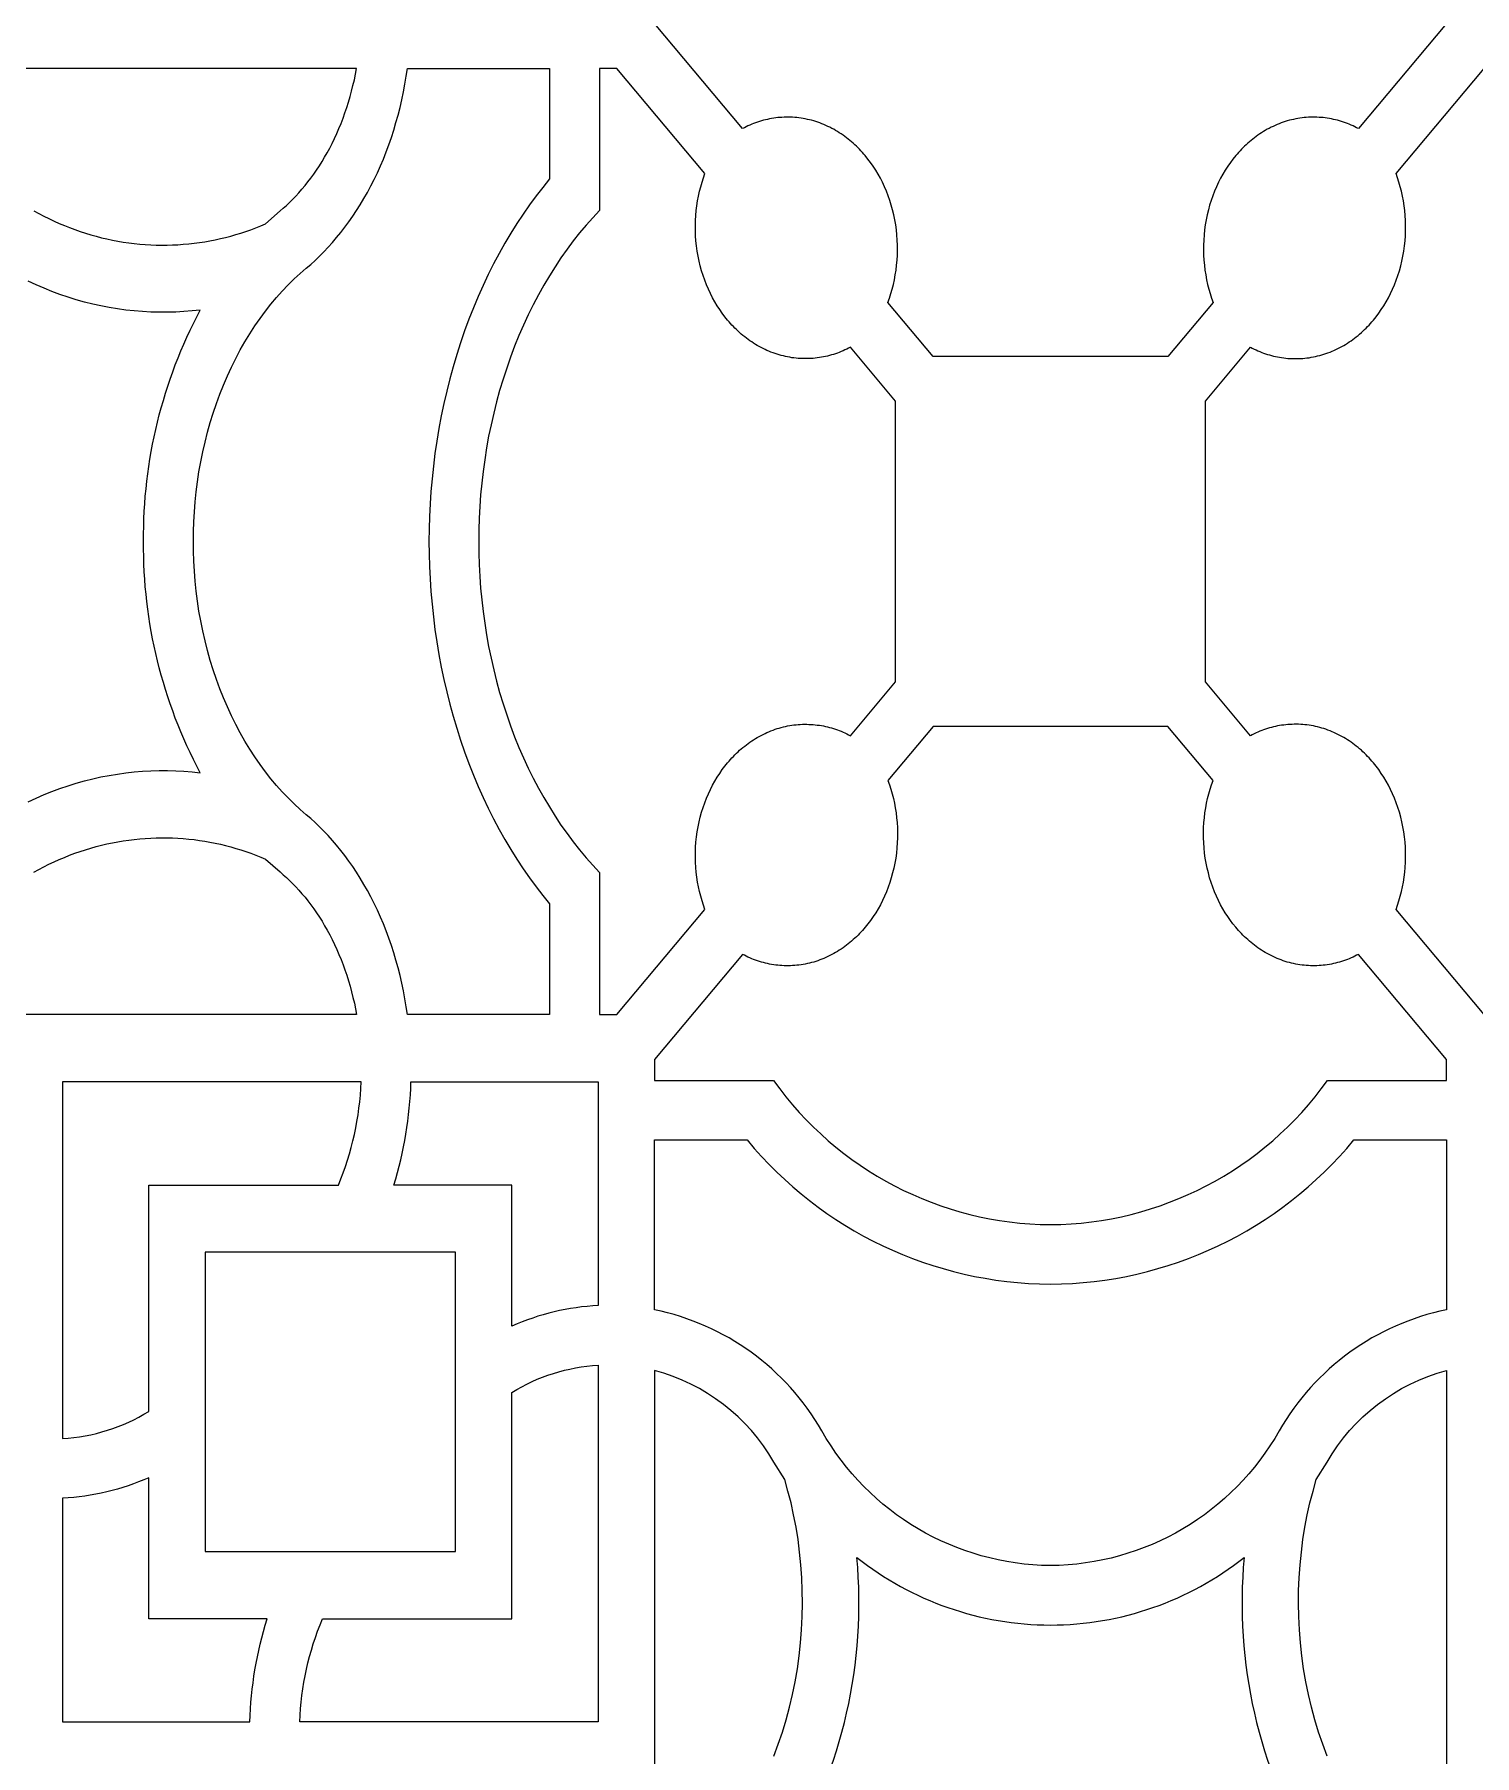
# Model space of a CAD drawing. Extents: x 59271 to 61367, y 41180 to 44085.
# Drawn here: x 59470.2 to 59620.9, y 43437.6 to 43617.8 of the extents above; entities that cross this region are included whole.
import ezdxf

# ---------------------------------------------------------------- set-up
doc = ezdxf.new("R2010")
doc.units = 0
doc.layers.get('0').update_dxf_attribs({"linetype": 'CONTINUOUS'})

msp = doc.modelspace()

# ---------------------------------------------------------------- linework, layer by layer
for points in [[(59617.97, 43618.95), (59608.76, 43607.94), (59608.57, 43608.04), (59608.38, 43608.14), (59608.19, 43608.23), (59607.99, 43608.31), (59607.8, 43608.4), (59607.6, 43608.48), (59607.4, 43608.55), (59607.19, 43608.62), (59606.99, 43608.69), (59606.78, 43608.75), (59606.57, 43608.81), (59606.36, 43608.86), (59606.15, 43608.91), (59605.93, 43608.96), (59605.72, 43609), (59605.5, 43609.03), (59605.29, 43609.06), (59605.07, 43609.09), (59604.85, 43609.11), (59604.63, 43609.12), (59604.41, 43609.14), (59604.19, 43609.14), (59603.96, 43609.14), (59603.74, 43609.14), (59603.52, 43609.13), (59603.3, 43609.11), (59603.07, 43609.09), (59602.85, 43609.07), (59602.63, 43609.04), (59602.41, 43609), (59602.19, 43608.96), (59601.97, 43608.91), (59601.75, 43608.86), (59601.53, 43608.81), (59601.31, 43608.74), (59601.09, 43608.68), (59600.88, 43608.61), (59600.66, 43608.53), (59600.45, 43608.45), (59600.24, 43608.36), (59600.03, 43608.27), (59599.82, 43608.18), (59599.62, 43608.08), (59599.41, 43607.97), (59599.21, 43607.87), (59599.01, 43607.75), (59598.82, 43607.64), (59598.62, 43607.51), (59598.43, 43607.39), (59598.24, 43607.26), (59598.06, 43607.13), (59597.87, 43606.99), (59597.69, 43606.85), (59597.52, 43606.71), (59597.34, 43606.56), (59597.17, 43606.41), (59597, 43606.26), (59596.83, 43606.1), (59596.67, 43605.94), (59596.51, 43605.78), (59596.36, 43605.62), (59596.2, 43605.45), (59596.06, 43605.28), (59595.91, 43605.11), (59595.62, 43604.75), (59595.35, 43604.39), (59595.08, 43604), (59594.82, 43603.6), (59594.57, 43603.19), (59594.33, 43602.76), (59594.11, 43602.32), (59593.9, 43601.86), (59593.7, 43601.4), (59593.51, 43600.92), (59593.34, 43600.43), (59593.18, 43599.93), (59593.05, 43599.43), (59592.92, 43598.91), (59592.82, 43598.39), (59592.73, 43597.87), (59592.65, 43597.34), (59592.6, 43596.81), (59592.56, 43596.28), (59592.54, 43595.75), (59592.53, 43595.22), (59592.55, 43594.69), (59592.58, 43594.16), (59592.63, 43593.64), (59592.69, 43593.13), (59592.77, 43592.62), (59592.86, 43592.12), (59592.97, 43591.62), (59593.09, 43591.14), (59593.23, 43590.67), (59593.38, 43590.2), (59593.54, 43589.75), (59588.81, 43584.1), (59576.52, 43584.1), (59564.24, 43584.1), (59559.51, 43589.75), (59559.67, 43590.2), (59559.82, 43590.67), (59559.96, 43591.14), (59560.08, 43591.62), (59560.19, 43592.12), (59560.28, 43592.62), (59560.36, 43593.13), (59560.42, 43593.64), (59560.47, 43594.16), (59560.5, 43594.69), (59560.51, 43595.22), (59560.51, 43595.75), (59560.49, 43596.28), (59560.45, 43596.81), (59560.4, 43597.34), (59560.32, 43597.87), (59560.23, 43598.39), (59560.13, 43598.91), (59560, 43599.43), (59559.86, 43599.93), (59559.71, 43600.43), (59559.54, 43600.92), (59559.35, 43601.4), (59559.15, 43601.86), (59558.94, 43602.32), (59558.72, 43602.76), (59558.48, 43603.19), (59558.23, 43603.6), (59557.97, 43604), (59557.7, 43604.39), (59557.42, 43604.75), (59557.14, 43605.11), (59556.99, 43605.28), (59556.84, 43605.45), (59556.69, 43605.62), (59556.54, 43605.78), (59556.38, 43605.94), (59556.21, 43606.1), (59556.05, 43606.26), (59555.88, 43606.41), (59555.71, 43606.56), (59555.53, 43606.71), (59555.36, 43606.85), (59555.18, 43606.99), (59554.99, 43607.13), (59554.81, 43607.26), (59554.62, 43607.39), (59554.42, 43607.51), (59554.23, 43607.64), (59554.03, 43607.75), (59553.84, 43607.87), (59553.63, 43607.97), (59553.43, 43608.08), (59553.23, 43608.18), (59553.02, 43608.27), (59552.81, 43608.36), (59552.6, 43608.45), (59552.39, 43608.53), (59552.17, 43608.61), (59551.96, 43608.68), (59551.74, 43608.74), (59551.52, 43608.81), (59551.3, 43608.86), (59551.08, 43608.91), (59550.86, 43608.96), (59550.64, 43609), (59550.42, 43609.04), (59550.2, 43609.07), (59549.98, 43609.09), (59549.75, 43609.11), (59549.53, 43609.13), (59549.31, 43609.14), (59549.09, 43609.14), (59548.86, 43609.14), (59548.64, 43609.14), (59548.42, 43609.12), (59548.2, 43609.11), (59547.98, 43609.09), (59547.76, 43609.06), (59547.55, 43609.03), (59547.33, 43609), (59547.11, 43608.96), (59546.9, 43608.91), (59546.69, 43608.86), (59546.48, 43608.81), (59546.27, 43608.75), (59546.06, 43608.69), (59545.86, 43608.62), (59545.65, 43608.55), (59545.45, 43608.48), (59545.25, 43608.4), (59545.06, 43608.31), (59544.86, 43608.23), (59544.67, 43608.14), (59544.48, 43608.04), (59544.29, 43607.94), (59535.08, 43618.95)], [(59470.12, 43599.33), (59470.64, 43599.05), (59471.16, 43598.78), (59471.69, 43598.52), (59472.23, 43598.26), (59472.77, 43598.02), (59473.31, 43597.8), (59473.86, 43597.58), (59474.41, 43597.37), (59474.96, 43597.18), (59475.52, 43597), (59476.08, 43596.83), (59476.64, 43596.67), (59477.21, 43596.52), (59477.77, 43596.39), (59478.34, 43596.27), (59478.91, 43596.16), (59479.48, 43596.07), (59480.05, 43595.98), (59480.63, 43595.91), (59481.2, 43595.85), (59481.77, 43595.81), (59482.35, 43595.77), (59482.92, 43595.75), (59483.49, 43595.74), (59484.06, 43595.75), (59484.63, 43595.76), (59485.2, 43595.79), (59485.76, 43595.83), (59486.33, 43595.88), (59486.89, 43595.94), (59487.45, 43596.02), (59488, 43596.1), (59488.55, 43596.2), (59489.1, 43596.31), (59489.65, 43596.43), (59490.19, 43596.56), (59490.73, 43596.7), (59491.26, 43596.85), (59491.79, 43597.01), (59492.32, 43597.18), (59492.84, 43597.36), (59493.35, 43597.55), (59493.86, 43597.75), (59494.37, 43597.96), (59495.89, 43599.32), (59496.22, 43599.61), (59496.55, 43599.91), (59496.89, 43600.22), (59497.21, 43600.54), (59497.54, 43600.88), (59497.86, 43601.23), (59498.18, 43601.59), (59498.5, 43601.97), (59498.81, 43602.36), (59499.11, 43602.76), (59499.41, 43603.17), (59499.71, 43603.6), (59500, 43604.04), (59500.28, 43604.49), (59500.55, 43604.95), (59500.82, 43605.42), (59501.08, 43605.91), (59501.34, 43606.4), (59501.58, 43606.91), (59501.82, 43607.42), (59502.05, 43607.95), (59502.27, 43608.48), (59502.48, 43609.03), (59502.68, 43609.58), (59502.87, 43610.14), (59503.05, 43610.71), (59503.22, 43611.29), (59503.37, 43611.87), (59503.52, 43612.46), (59503.66, 43613.05), (59503.78, 43613.65), (59503.9, 43614.25), (59467.23, 43614.25)], [(59621.9, 43515.2), (59612.69, 43526.2), (59612.85, 43526.65), (59613, 43527.12), (59613.13, 43527.59), (59613.26, 43528.07), (59613.37, 43528.57), (59613.46, 43529.07), (59613.54, 43529.58), (59613.6, 43530.09), (59613.65, 43530.61), (59613.68, 43531.14), (59613.69, 43531.67), (59613.69, 43532.2), (59613.67, 43532.73), (59613.63, 43533.26), (59613.57, 43533.79), (59613.5, 43534.32), (59613.41, 43534.84), (59613.3, 43535.36), (59613.18, 43535.88), (59613.04, 43536.38), (59612.89, 43536.88), (59612.71, 43537.37), (59612.53, 43537.85), (59612.33, 43538.31), (59612.12, 43538.77), (59611.89, 43539.21), (59611.65, 43539.64), (59611.41, 43540.05), (59611.15, 43540.45), (59610.88, 43540.84), (59610.6, 43541.2), (59610.32, 43541.56), (59610.17, 43541.73), (59610.02, 43541.9), (59609.87, 43542.07), (59609.71, 43542.23), (59609.55, 43542.39), (59609.39, 43542.55), (59609.22, 43542.71), (59609.06, 43542.86), (59608.88, 43543.01), (59608.71, 43543.16), (59608.53, 43543.3), (59608.35, 43543.44), (59608.17, 43543.58), (59607.98, 43543.71), (59607.79, 43543.84), (59607.6, 43543.96), (59607.41, 43544.09), (59607.21, 43544.2), (59607.01, 43544.32), (59606.81, 43544.42), (59606.61, 43544.53), (59606.4, 43544.63), (59606.19, 43544.72), (59605.99, 43544.81), (59605.78, 43544.9), (59605.56, 43544.98), (59605.35, 43545.06), (59605.13, 43545.13), (59604.92, 43545.19), (59604.7, 43545.25), (59604.48, 43545.31), (59604.26, 43545.36), (59604.04, 43545.41), (59603.82, 43545.45), (59603.6, 43545.48), (59603.37, 43545.52), (59603.15, 43545.54), (59602.93, 43545.56), (59602.71, 43545.58), (59602.48, 43545.59), (59602.26, 43545.59), (59602.04, 43545.59), (59601.82, 43545.58), (59601.6, 43545.57), (59601.38, 43545.56), (59601.16, 43545.54), (59600.94, 43545.51), (59600.72, 43545.48), (59600.51, 43545.45), (59600.29, 43545.41), (59600.08, 43545.36), (59599.86, 43545.31), (59599.65, 43545.26), (59599.45, 43545.2), (59599.24, 43545.14), (59599.03, 43545.07), (59598.83, 43545), (59598.63, 43544.93), (59598.43, 43544.85), (59598.23, 43544.76), (59598.04, 43544.68), (59597.84, 43544.59), (59597.65, 43544.49), (59597.47, 43544.39), (59592.74, 43550.04), (59592.74, 43564.72), (59592.74, 43579.4), (59597.47, 43585.05), (59597.65, 43584.96), (59597.84, 43584.86), (59598.04, 43584.77), (59598.23, 43584.68), (59598.43, 43584.6), (59598.63, 43584.52), (59598.83, 43584.45), (59599.03, 43584.38), (59599.24, 43584.31), (59599.45, 43584.25), (59599.65, 43584.19), (59599.86, 43584.13), (59600.08, 43584.09), (59600.29, 43584.04), (59600.51, 43584), (59600.72, 43583.97), (59600.94, 43583.94), (59601.16, 43583.91), (59601.38, 43583.89), (59601.6, 43583.87), (59601.82, 43583.86), (59602.04, 43583.86), (59602.26, 43583.86), (59602.48, 43583.86), (59602.71, 43583.87), (59602.93, 43583.89), (59603.15, 43583.91), (59603.37, 43583.93), (59603.6, 43583.96), (59603.82, 43584), (59604.04, 43584.04), (59604.26, 43584.09), (59604.48, 43584.14), (59604.7, 43584.19), (59604.92, 43584.25), (59605.13, 43584.32), (59605.35, 43584.39), (59605.56, 43584.47), (59605.78, 43584.55), (59605.99, 43584.63), (59606.19, 43584.73), (59606.4, 43584.82), (59606.61, 43584.92), (59606.81, 43585.02), (59607.01, 43585.13), (59607.21, 43585.25), (59607.41, 43585.36), (59607.6, 43585.48), (59607.79, 43585.61), (59607.98, 43585.74), (59608.17, 43585.87), (59608.35, 43586.01), (59608.53, 43586.15), (59608.71, 43586.29), (59608.88, 43586.44), (59609.06, 43586.59), (59609.22, 43586.74), (59609.39, 43586.9), (59609.55, 43587.06), (59609.71, 43587.22), (59609.87, 43587.38), (59610.02, 43587.55), (59610.17, 43587.72), (59610.32, 43587.89), (59610.6, 43588.24), (59610.88, 43588.61), (59611.15, 43589), (59611.41, 43589.4), (59611.65, 43589.81), (59611.89, 43590.24), (59612.12, 43590.68), (59612.33, 43591.14), (59612.53, 43591.6), (59612.71, 43592.08), (59612.89, 43592.57), (59613.04, 43593.07), (59613.18, 43593.57), (59613.3, 43594.08), (59613.41, 43594.6), (59613.5, 43595.13), (59613.57, 43595.66), (59613.63, 43596.19), (59613.67, 43596.72), (59613.69, 43597.25), (59613.69, 43597.78), (59613.68, 43598.31), (59613.65, 43598.84), (59613.6, 43599.36), (59613.54, 43599.87), (59613.46, 43600.38), (59613.37, 43600.88), (59613.26, 43601.38), (59613.13, 43601.86), (59613, 43602.33), (59612.85, 43602.8), (59612.69, 43603.25), (59621.9, 43614.25)], [(59470.12, 43530.11), (59470.64, 43530.4), (59471.16, 43530.67), (59471.69, 43530.93), (59472.23, 43531.18), (59472.77, 43531.42), (59473.31, 43531.65), (59473.86, 43531.87), (59474.41, 43532.08), (59474.96, 43532.27), (59475.52, 43532.45), (59476.08, 43532.62), (59476.64, 43532.78), (59477.21, 43532.92), (59477.77, 43533.06), (59478.34, 43533.18), (59478.91, 43533.29), (59479.48, 43533.38), (59480.05, 43533.46), (59480.63, 43533.54), (59481.2, 43533.59), (59481.77, 43533.64), (59482.35, 43533.67), (59482.92, 43533.7), (59483.49, 43533.71), (59484.06, 43533.7), (59484.63, 43533.69), (59485.2, 43533.66), (59485.76, 43533.62), (59486.33, 43533.57), (59486.89, 43533.51), (59487.45, 43533.43), (59488, 43533.35), (59488.55, 43533.25), (59489.1, 43533.14), (59489.65, 43533.02), (59490.19, 43532.89), (59490.73, 43532.75), (59491.26, 43532.6), (59491.79, 43532.44), (59492.32, 43532.27), (59492.84, 43532.09), (59493.35, 43531.89), (59493.86, 43531.69), (59494.37, 43531.48), (59495.89, 43530.13), (59496.22, 43529.84), (59496.55, 43529.54), (59496.89, 43529.23), (59497.21, 43528.9), (59497.54, 43528.57), (59497.86, 43528.22), (59498.18, 43527.85), (59498.5, 43527.48), (59498.81, 43527.09), (59499.11, 43526.69), (59499.41, 43526.27), (59499.71, 43525.85), (59500, 43525.41), (59500.28, 43524.96), (59500.55, 43524.5), (59500.82, 43524.03), (59501.08, 43523.54), (59501.34, 43523.05), (59501.58, 43522.54), (59501.82, 43522.02), (59502.05, 43521.5), (59502.27, 43520.96), (59502.48, 43520.42), (59502.68, 43519.87), (59502.87, 43519.31), (59503.05, 43518.74), (59503.22, 43518.16), (59503.37, 43517.58), (59503.52, 43516.99), (59503.66, 43516.4), (59503.78, 43515.8), (59503.9, 43515.2), (59467.23, 43515.2)]]:
    msp.add_lwpolyline(points)
for points in [[(59486.81, 43564.72), (59486.82, 43565.75), (59486.86, 43566.79), (59486.92, 43567.83), (59487, 43568.87), (59487.11, 43569.91), (59487.24, 43570.96), (59487.4, 43572.01), (59487.59, 43573.05), (59487.8, 43574.09), (59488.03, 43575.12), (59488.29, 43576.15), (59488.58, 43577.16), (59488.89, 43578.17), (59489.22, 43579.16), (59489.58, 43580.14), (59489.96, 43581.1), (59490.37, 43582.05), (59490.8, 43582.98), (59491.25, 43583.88), (59491.72, 43584.77), (59492.21, 43585.63), (59492.71, 43586.47), (59493.24, 43587.28), (59493.79, 43588.07), (59494.35, 43588.83), (59494.92, 43589.56), (59495.51, 43590.26), (59496.11, 43590.94), (59496.72, 43591.58), (59497.35, 43592.2), (59497.98, 43592.78), (59498.62, 43593.33), (59499.09, 43593.73), (59499.55, 43594.15), (59500.01, 43594.59), (59500.47, 43595.05), (59500.92, 43595.52), (59501.36, 43596.02), (59501.8, 43596.53), (59502.24, 43597.06), (59502.66, 43597.61), (59503.08, 43598.17), (59503.49, 43598.76), (59503.89, 43599.36), (59504.28, 43599.98), (59504.66, 43600.62), (59505.03, 43601.27), (59505.39, 43601.94), (59505.73, 43602.62), (59506.07, 43603.32), (59506.39, 43604.03), (59506.7, 43604.76), (59506.99, 43605.5), (59507.27, 43606.25), (59507.54, 43607.01), (59507.79, 43607.79), (59508.02, 43608.57), (59508.24, 43609.36), (59508.45, 43610.16), (59508.63, 43610.97), (59508.8, 43611.78), (59508.96, 43612.6), (59509.1, 43613.42), (59509.22, 43614.25), (59524.1, 43614.25), (59524.1, 43602.67), (59523.39, 43601.79), (59522.69, 43600.89), (59522, 43599.95), (59521.33, 43598.99), (59520.68, 43598), (59520.04, 43596.98), (59519.42, 43595.94), (59518.82, 43594.87), (59518.24, 43593.77), (59517.68, 43592.66), (59517.14, 43591.52), (59516.62, 43590.36), (59516.12, 43589.18), (59515.65, 43587.98), (59515.2, 43586.76), (59514.78, 43585.53), (59514.38, 43584.28), (59514, 43583.02), (59513.65, 43581.75), (59513.33, 43580.46), (59513.03, 43579.17), (59512.76, 43577.87), (59512.51, 43576.56), (59512.29, 43575.24), (59512.1, 43573.93), (59511.93, 43572.61), (59511.79, 43571.29), (59511.67, 43569.97), (59511.59, 43568.65), (59511.52, 43567.34), (59511.49, 43566.03), (59511.47, 43564.72), (59511.49, 43563.42), (59511.52, 43562.11), (59511.59, 43560.8), (59511.67, 43559.48), (59511.79, 43558.16), (59511.93, 43556.84), (59512.1, 43555.52), (59512.29, 43554.2), (59512.51, 43552.89), (59512.76, 43551.58), (59513.03, 43550.28), (59513.33, 43548.99), (59513.65, 43547.7), (59514, 43546.43), (59514.38, 43545.17), (59514.78, 43543.92), (59515.2, 43542.69), (59515.65, 43541.47), (59516.12, 43540.27), (59516.62, 43539.09), (59517.14, 43537.93), (59517.68, 43536.79), (59518.24, 43535.68), (59518.82, 43534.58), (59519.42, 43533.51), (59520.04, 43532.47), (59520.68, 43531.45), (59521.33, 43530.46), (59522, 43529.5), (59522.69, 43528.56), (59523.39, 43527.65), (59524.1, 43526.78), (59524.1, 43515.2), (59509.22, 43515.2), (59509.1, 43516.02), (59508.96, 43516.85), (59508.8, 43517.67), (59508.63, 43518.48), (59508.45, 43519.29), (59508.24, 43520.09), (59508.02, 43520.88), (59507.79, 43521.66), (59507.54, 43522.44), (59507.27, 43523.2), (59506.99, 43523.95), (59506.7, 43524.69), (59506.39, 43525.41), (59506.07, 43526.13), (59505.73, 43526.83), (59505.39, 43527.51), (59505.03, 43528.18), (59504.66, 43528.83), (59504.28, 43529.47), (59503.89, 43530.09), (59503.49, 43530.69), (59503.08, 43531.27), (59502.66, 43531.84), (59502.24, 43532.39), (59501.8, 43532.92), (59501.36, 43533.43), (59500.92, 43533.93), (59500.47, 43534.4), (59500.01, 43534.86), (59499.55, 43535.3), (59499.09, 43535.71), (59498.62, 43536.12), (59497.98, 43536.67), (59497.35, 43537.25), (59496.72, 43537.87), (59496.11, 43538.51), (59495.51, 43539.19), (59494.92, 43539.89), (59494.35, 43540.62), (59493.79, 43541.38), (59493.24, 43542.17), (59492.71, 43542.98), (59492.21, 43543.82), (59491.72, 43544.68), (59491.25, 43545.57), (59490.8, 43546.47), (59490.37, 43547.4), (59489.96, 43548.34), (59489.58, 43549.31), (59489.22, 43550.29), (59488.89, 43551.28), (59488.58, 43552.28), (59488.29, 43553.3), (59488.03, 43554.33), (59487.8, 43555.36), (59487.59, 43556.4), (59487.4, 43557.44), (59487.24, 43558.49), (59487.11, 43559.53), (59487, 43560.58), (59486.92, 43561.62), (59486.86, 43562.66), (59486.82, 43563.7)], [(59560.31, 43564.72), (59560.31, 43579.4), (59555.58, 43585.05), (59555.39, 43584.96), (59555.2, 43584.86), (59555.01, 43584.77), (59554.82, 43584.68), (59554.62, 43584.6), (59554.42, 43584.52), (59554.22, 43584.45), (59554.02, 43584.38), (59553.81, 43584.31), (59553.6, 43584.25), (59553.4, 43584.19), (59553.18, 43584.13), (59552.97, 43584.09), (59552.76, 43584.04), (59552.54, 43584), (59552.33, 43583.97), (59552.11, 43583.94), (59551.89, 43583.91), (59551.67, 43583.89), (59551.45, 43583.87), (59551.23, 43583.86), (59551.01, 43583.86), (59550.79, 43583.86), (59550.56, 43583.86), (59550.34, 43583.87), (59550.12, 43583.89), (59549.9, 43583.91), (59549.67, 43583.93), (59549.45, 43583.96), (59549.23, 43584), (59549.01, 43584.04), (59548.79, 43584.09), (59548.57, 43584.14), (59548.35, 43584.19), (59548.13, 43584.25), (59547.92, 43584.32), (59547.7, 43584.39), (59547.49, 43584.47), (59547.27, 43584.55), (59547.06, 43584.63), (59546.85, 43584.73), (59546.65, 43584.82), (59546.44, 43584.92), (59546.24, 43585.02), (59546.04, 43585.13), (59545.84, 43585.25), (59545.64, 43585.36), (59545.45, 43585.48), (59545.26, 43585.61), (59545.07, 43585.74), (59544.88, 43585.87), (59544.7, 43586.01), (59544.52, 43586.15), (59544.34, 43586.29), (59544.16, 43586.44), (59543.99, 43586.59), (59543.82, 43586.74), (59543.66, 43586.9), (59543.5, 43587.06), (59543.34, 43587.22), (59543.18, 43587.38), (59543.03, 43587.55), (59542.88, 43587.72), (59542.73, 43587.89), (59542.45, 43588.24), (59542.17, 43588.61), (59541.9, 43589), (59541.64, 43589.4), (59541.39, 43589.81), (59541.16, 43590.24), (59540.93, 43590.68), (59540.72, 43591.14), (59540.52, 43591.6), (59540.33, 43592.08), (59540.16, 43592.57), (59540.01, 43593.07), (59539.87, 43593.57), (59539.75, 43594.08), (59539.64, 43594.6), (59539.55, 43595.13), (59539.48, 43595.66), (59539.42, 43596.19), (59539.38, 43596.72), (59539.36, 43597.25), (59539.36, 43597.78), (59539.37, 43598.31), (59539.4, 43598.84), (59539.45, 43599.36), (59539.51, 43599.87), (59539.59, 43600.38), (59539.68, 43600.88), (59539.79, 43601.38), (59539.91, 43601.86), (59540.05, 43602.33), (59540.2, 43602.8), (59540.36, 43603.25), (59531.15, 43614.25), (59529.31, 43614.25), (59529.31, 43599.36), (59528.61, 43598.61), (59527.92, 43597.83), (59527.24, 43597.02), (59526.57, 43596.18), (59525.92, 43595.31), (59525.29, 43594.41), (59524.67, 43593.48), (59524.07, 43592.52), (59523.49, 43591.54), (59522.93, 43590.53), (59522.38, 43589.5), (59521.86, 43588.45), (59521.37, 43587.38), (59520.89, 43586.28), (59520.44, 43585.16), (59520.01, 43584.03), (59519.61, 43582.88), (59519.23, 43581.72), (59518.87, 43580.54), (59518.55, 43579.35), (59518.25, 43578.15), (59517.97, 43576.94), (59517.72, 43575.73), (59517.5, 43574.51), (59517.31, 43573.28), (59517.14, 43572.05), (59517, 43570.83), (59516.88, 43569.6), (59516.79, 43568.37), (59516.73, 43567.15), (59516.69, 43565.93), (59516.68, 43564.72), (59516.69, 43563.51), (59516.73, 43562.3), (59516.79, 43561.07), (59516.88, 43559.85), (59517, 43558.62), (59517.14, 43557.39), (59517.31, 43556.17), (59517.5, 43554.94), (59517.72, 43553.72), (59517.97, 43552.5), (59518.25, 43551.3), (59518.55, 43550.1), (59518.87, 43548.91), (59519.23, 43547.73), (59519.61, 43546.57), (59520.01, 43545.42), (59520.44, 43544.28), (59520.89, 43543.17), (59521.37, 43542.07), (59521.86, 43541), (59522.38, 43539.94), (59522.93, 43538.91), (59523.49, 43537.91), (59524.07, 43536.93), (59524.67, 43535.97), (59525.29, 43535.04), (59525.92, 43534.14), (59526.57, 43533.27), (59527.24, 43532.43), (59527.92, 43531.62), (59528.61, 43530.84), (59529.31, 43530.08), (59529.31, 43515.2), (59531.15, 43515.2), (59540.36, 43526.2), (59540.2, 43526.65), (59540.05, 43527.12), (59539.91, 43527.59), (59539.79, 43528.07), (59539.68, 43528.57), (59539.59, 43529.07), (59539.51, 43529.58), (59539.45, 43530.09), (59539.4, 43530.61), (59539.37, 43531.14), (59539.36, 43531.67), (59539.36, 43532.2), (59539.38, 43532.73), (59539.42, 43533.26), (59539.48, 43533.79), (59539.55, 43534.32), (59539.64, 43534.84), (59539.75, 43535.36), (59539.87, 43535.88), (59540.01, 43536.38), (59540.16, 43536.88), (59540.33, 43537.37), (59540.52, 43537.85), (59540.72, 43538.31), (59540.93, 43538.77), (59541.16, 43539.21), (59541.39, 43539.64), (59541.64, 43540.05), (59541.9, 43540.45), (59542.17, 43540.84), (59542.45, 43541.2), (59542.73, 43541.56), (59542.88, 43541.73), (59543.03, 43541.9), (59543.18, 43542.07), (59543.34, 43542.23), (59543.5, 43542.39), (59543.66, 43542.55), (59543.82, 43542.71), (59543.99, 43542.86), (59544.16, 43543.01), (59544.34, 43543.16), (59544.52, 43543.3), (59544.7, 43543.44), (59544.88, 43543.58), (59545.07, 43543.71), (59545.26, 43543.84), (59545.45, 43543.96), (59545.64, 43544.09), (59545.84, 43544.2), (59546.04, 43544.32), (59546.24, 43544.42), (59546.44, 43544.53), (59546.65, 43544.63), (59546.85, 43544.72), (59547.06, 43544.81), (59547.27, 43544.9), (59547.49, 43544.98), (59547.7, 43545.06), (59547.92, 43545.13), (59548.13, 43545.19), (59548.35, 43545.25), (59548.57, 43545.31), (59548.79, 43545.36), (59549.01, 43545.41), (59549.23, 43545.45), (59549.45, 43545.48), (59549.67, 43545.52), (59549.9, 43545.54), (59550.12, 43545.56), (59550.34, 43545.58), (59550.56, 43545.59), (59550.79, 43545.59), (59551.01, 43545.59), (59551.23, 43545.58), (59551.45, 43545.57), (59551.67, 43545.56), (59551.89, 43545.54), (59552.11, 43545.51), (59552.33, 43545.48), (59552.54, 43545.45), (59552.76, 43545.41), (59552.97, 43545.36), (59553.18, 43545.31), (59553.4, 43545.26), (59553.6, 43545.2), (59553.81, 43545.14), (59554.02, 43545.07), (59554.22, 43545), (59554.42, 43544.93), (59554.62, 43544.85), (59554.82, 43544.76), (59555.01, 43544.68), (59555.2, 43544.59), (59555.39, 43544.49), (59555.58, 43544.39), (59560.31, 43550.04)], [(59488.05, 43458.99), (59514.26, 43458.99), (59514.26, 43490.32), (59488.05, 43490.32)]]:
    msp.add_lwpolyline(points, close=True)
for points in [[(59469.53, 43537.48), (59470.35, 43537.86), (59471.18, 43538.22), (59472.01, 43538.55), (59472.85, 43538.87), (59473.7, 43539.15), (59474.56, 43539.42), (59475.41, 43539.66), (59476.28, 43539.88), (59477.14, 43540.07), (59478.01, 43540.24), (59478.88, 43540.38), (59479.75, 43540.5), (59480.62, 43540.6), (59481.49, 43540.67), (59482.36, 43540.72), (59483.23, 43540.74), (59484.1, 43540.74), (59484.96, 43540.71), (59485.82, 43540.67), (59486.68, 43540.6), (59487.53, 43540.5, -0.124595), (59481.6, 43564.72, -0.124595), (59487.53, 43588.95), (59486.68, 43588.85), (59485.82, 43588.78), (59484.96, 43588.73), (59484.1, 43588.71), (59483.23, 43588.71), (59482.36, 43588.73), (59481.49, 43588.78), (59480.62, 43588.85), (59479.75, 43588.94), (59478.88, 43589.06), (59478.01, 43589.21), (59477.14, 43589.38), (59476.28, 43589.57), (59475.41, 43589.79), (59474.56, 43590.03), (59473.7, 43590.29), (59472.85, 43590.58), (59472.01, 43590.9), (59471.18, 43591.23), (59470.35, 43591.59), (59469.53, 43591.97)], [(59547.56, 43437.56), (59548.03, 43438.81), (59548.46, 43440.08), (59548.85, 43441.37), (59549.21, 43442.68), (59549.52, 43444.01), (59549.79, 43445.35), (59550.03, 43446.71), (59550.22, 43448.07), (59550.37, 43449.43), (59550.48, 43450.8), (59550.54, 43452.17), (59550.57, 43453.54), (59550.55, 43454.9), (59550.5, 43456.25), (59550.4, 43457.6), (59550.27, 43458.93), (59550.1, 43460.25), (59549.89, 43461.55), (59549.64, 43462.83), (59549.37, 43464.09), (59549.05, 43465.32), (59548.71, 43466.54), (59547.58, 43468.35, 0.200602), (59535.08, 43477.93), (59535.08, 43434.11)], [(59605.49, 43437.56), (59605.02, 43438.81), (59604.59, 43440.08), (59604.2, 43441.37), (59603.84, 43442.68), (59603.53, 43444.01), (59603.26, 43445.35), (59603.02, 43446.71), (59602.83, 43448.07), (59602.68, 43449.43), (59602.57, 43450.8), (59602.51, 43452.17), (59602.48, 43453.54), (59602.49, 43454.9), (59602.55, 43456.25), (59602.65, 43457.6), (59602.78, 43458.93), (59602.95, 43460.25), (59603.16, 43461.55), (59603.4, 43462.83), (59603.68, 43464.09), (59604, 43465.32), (59604.34, 43466.54), (59605.47, 43468.35, -0.200602), (59617.97, 43477.93), (59617.97, 43434.11)], [(59549.09, 43426.92, 0.159593), (59556.26, 43458.36, 0.16816), (59576.52, 43451.29, 0.16816), (59596.79, 43458.36, 0.159593), (59603.96, 43426.92, 0.091636)]]:
    msp.add_lwpolyline(points, format="xyb")
for points in [[(59605.51, 43508.3), (59617.97, 43508.3), (59617.97, 43510.5), (59608.76, 43521.5), (59608.57, 43521.41), (59608.38, 43521.31), (59608.19, 43521.22), (59607.99, 43521.13), (59607.8, 43521.05), (59607.6, 43520.97), (59607.4, 43520.9), (59607.19, 43520.83), (59606.99, 43520.76), (59606.78, 43520.7), (59606.57, 43520.64), (59606.36, 43520.58), (59606.15, 43520.53), (59605.93, 43520.49), (59605.72, 43520.45), (59605.5, 43520.42), (59605.29, 43520.38), (59605.07, 43520.36), (59604.85, 43520.34), (59604.63, 43520.32), (59604.41, 43520.31), (59604.19, 43520.31), (59603.96, 43520.31), (59603.74, 43520.31), (59603.52, 43520.32), (59603.3, 43520.34), (59603.07, 43520.36), (59602.85, 43520.38), (59602.63, 43520.41), (59602.41, 43520.45), (59602.19, 43520.49), (59601.97, 43520.54), (59601.75, 43520.59), (59601.53, 43520.64), (59601.31, 43520.7), (59601.09, 43520.77), (59600.88, 43520.84), (59600.66, 43520.92), (59600.45, 43521), (59600.24, 43521.08), (59600.03, 43521.17), (59599.82, 43521.27), (59599.62, 43521.37), (59599.41, 43521.47), (59599.21, 43521.58), (59599.01, 43521.7), (59598.82, 43521.81), (59598.62, 43521.93), (59598.43, 43522.06), (59598.24, 43522.19), (59598.06, 43522.32), (59597.87, 43522.46), (59597.69, 43522.6), (59597.52, 43522.74), (59597.34, 43522.89), (59597.17, 43523.04), (59597, 43523.19), (59596.83, 43523.35), (59596.67, 43523.51), (59596.51, 43523.67), (59596.36, 43523.83), (59596.2, 43524), (59596.06, 43524.17), (59595.91, 43524.34), (59595.62, 43524.69), (59595.35, 43525.06), (59595.08, 43525.45), (59594.82, 43525.85), (59594.57, 43526.26), (59594.33, 43526.69), (59594.11, 43527.13), (59593.9, 43527.58), (59593.7, 43528.05), (59593.51, 43528.53), (59593.34, 43529.02), (59593.18, 43529.52), (59593.05, 43530.02), (59592.92, 43530.53), (59592.82, 43531.05), (59592.73, 43531.58), (59592.65, 43532.11), (59592.6, 43532.64), (59592.56, 43533.17), (59592.54, 43533.7), (59592.53, 43534.23), (59592.55, 43534.76), (59592.58, 43535.29), (59592.63, 43535.81), (59592.69, 43536.32), (59592.77, 43536.83), (59592.86, 43537.33), (59592.97, 43537.82), (59593.09, 43538.31), (59593.23, 43538.78), (59593.38, 43539.25), (59593.54, 43539.7), (59588.81, 43545.35), (59576.52, 43545.35), (59564.24, 43545.35), (59559.51, 43539.7), (59559.67, 43539.25), (59559.82, 43538.78), (59559.96, 43538.31), (59560.08, 43537.82), (59560.19, 43537.33), (59560.28, 43536.83), (59560.36, 43536.32), (59560.42, 43535.81), (59560.47, 43535.29), (59560.5, 43534.76), (59560.51, 43534.23), (59560.51, 43533.7), (59560.49, 43533.17), (59560.45, 43532.64), (59560.4, 43532.11), (59560.32, 43531.58), (59560.23, 43531.05), (59560.13, 43530.53), (59560, 43530.02), (59559.86, 43529.52), (59559.71, 43529.02), (59559.54, 43528.53), (59559.35, 43528.05), (59559.15, 43527.58), (59558.94, 43527.13), (59558.72, 43526.69), (59558.48, 43526.26), (59558.23, 43525.85), (59557.97, 43525.45), (59557.7, 43525.06), (59557.42, 43524.69), (59557.14, 43524.34), (59556.99, 43524.17), (59556.84, 43524), (59556.69, 43523.83), (59556.54, 43523.67), (59556.38, 43523.51), (59556.21, 43523.35), (59556.05, 43523.19), (59555.88, 43523.04), (59555.71, 43522.89), (59555.53, 43522.74), (59555.36, 43522.6), (59555.18, 43522.46), (59554.99, 43522.32), (59554.81, 43522.19), (59554.62, 43522.06), (59554.42, 43521.93), (59554.23, 43521.81), (59554.03, 43521.7), (59553.84, 43521.58), (59553.63, 43521.47), (59553.43, 43521.37), (59553.23, 43521.27), (59553.02, 43521.17), (59552.81, 43521.08), (59552.6, 43521), (59552.39, 43520.92), (59552.17, 43520.84), (59551.96, 43520.77), (59551.74, 43520.7), (59551.52, 43520.64), (59551.3, 43520.59), (59551.08, 43520.54), (59550.86, 43520.49), (59550.64, 43520.45), (59550.42, 43520.41), (59550.2, 43520.38), (59549.98, 43520.36), (59549.75, 43520.34), (59549.53, 43520.32), (59549.31, 43520.31), (59549.09, 43520.31), (59548.86, 43520.31), (59548.64, 43520.31), (59548.42, 43520.32), (59548.2, 43520.34), (59547.98, 43520.36), (59547.76, 43520.38), (59547.55, 43520.42), (59547.33, 43520.45), (59547.11, 43520.49), (59546.9, 43520.53), (59546.69, 43520.58), (59546.48, 43520.64), (59546.27, 43520.7), (59546.06, 43520.76), (59545.86, 43520.83), (59545.65, 43520.9), (59545.45, 43520.97), (59545.25, 43521.05), (59545.06, 43521.13), (59544.86, 43521.22), (59544.67, 43521.31), (59544.48, 43521.41), (59544.29, 43521.5), (59535.08, 43510.5), (59535.08, 43508.3), (59547.54, 43508.3, 0.240747), (59576.52, 43493.21, 0.240747)], [(59501.99, 43497.35, 0.090687), (59504.37, 43508.16), (59473.12, 43508.16), (59473.12, 43470.81, 0.123377), (59482.16, 43473.66), (59482.16, 43497.35)], [(59529.19, 43484.73, 0.093744), (59520.15, 43482.58), (59520.15, 43497.35), (59507.79, 43497.35, 0.067508), (59509.59, 43508.16), (59529.19, 43508.16)], [(59576.52, 43457.51, -0.26745), (59552.59, 43471.62, 0.215544), (59535.08, 43484.29), (59535.08, 43502.07), (59544.77, 43502.07, 0.222359), (59576.52, 43486.98), (59576.52, 43486.98, 0.222359), (59608.28, 43502.07), (59617.97, 43502.07), (59617.97, 43484.29, 0.215544), (59600.46, 43471.62, -0.26745)], [(59520.15, 43475.65, -0.123377), (59529.19, 43478.5), (59529.19, 43441.15), (59497.94, 43441.15, -0.090687), (59500.33, 43451.95), (59520.15, 43451.95)], [(59482.16, 43466.72, -0.093744), (59473.12, 43464.58), (59473.12, 43441.15), (59492.73, 43441.15, -0.067508), (59494.52, 43451.95), (59482.16, 43451.95)]]:
    msp.add_lwpolyline(points, format="xyb", close=True)

doc.saveas('drawing.dxf')
